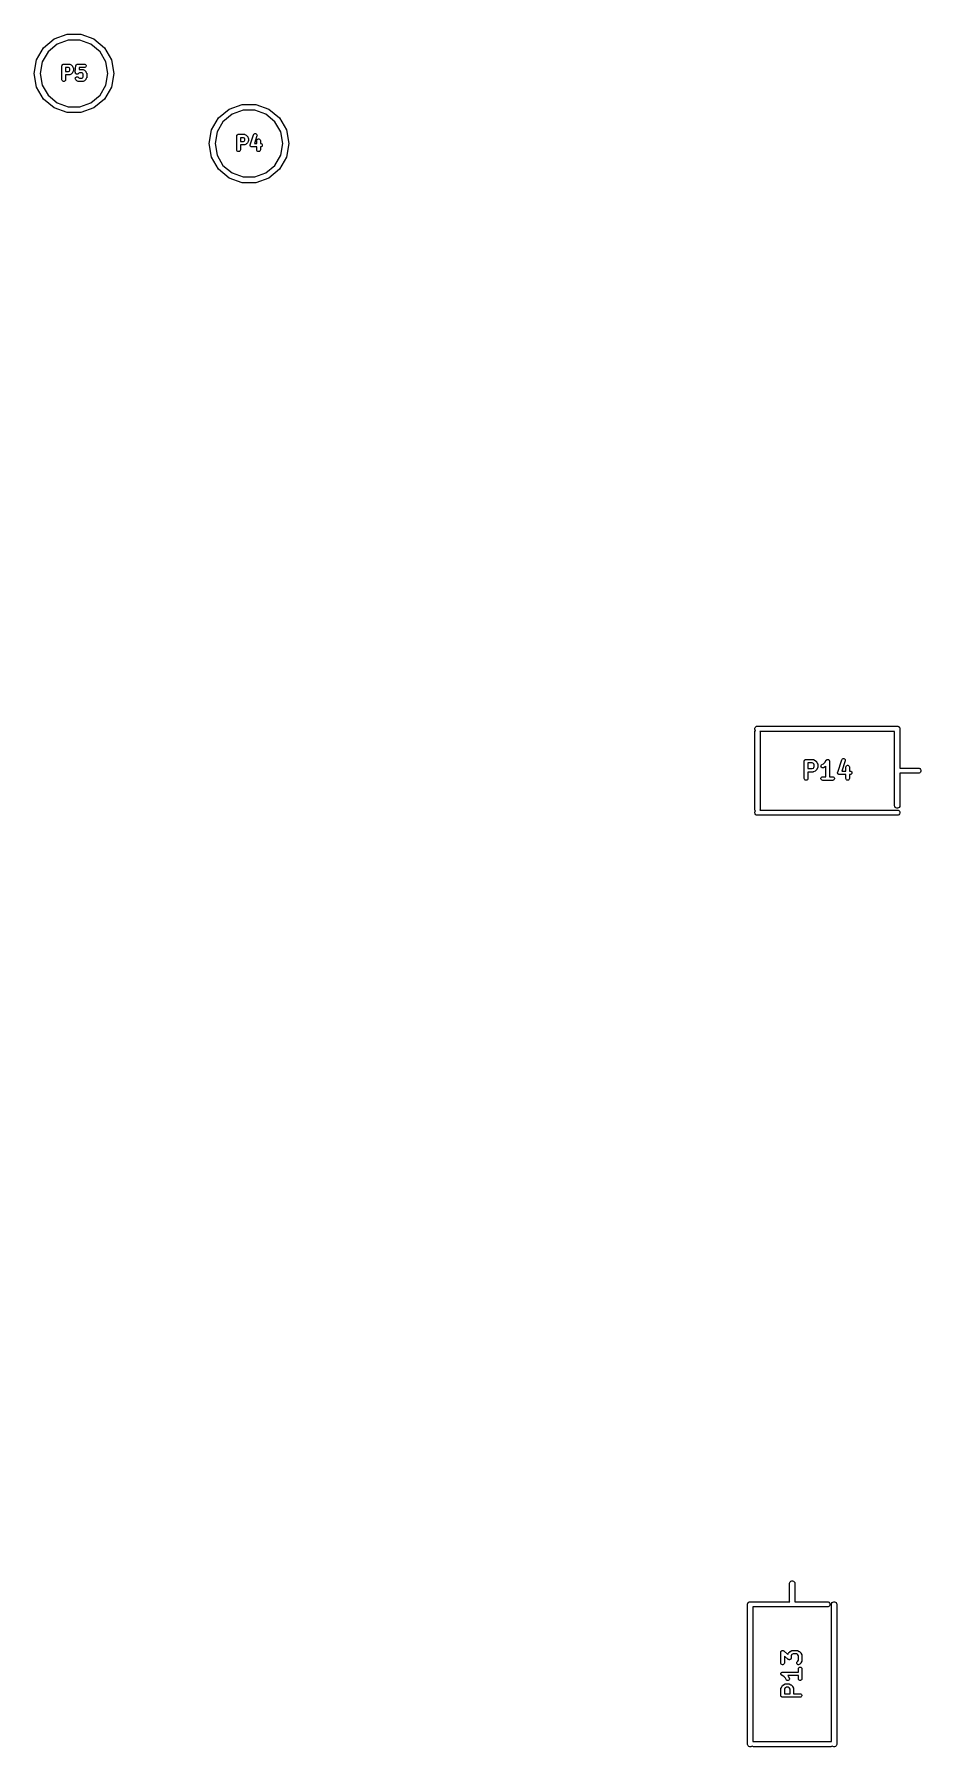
# Model space of a CAD drawing. Extents: x 86.7 to 112.1, y -104.1 to -55.1.
import ezdxf

# ---------------------------------------------------------------- set-up
doc = ezdxf.new("R2010")
doc.units = 0
doc.header["$MEASUREMENT"] = 0
doc.layers.add('BLACK', color=7, linetype='CONTINUOUS')

msp = doc.modelspace()

# ---------------------------------------------------------------- linework, layer by layer
at = {"layer": 'BLACK', "linetype": 'CONTINUOUS'}
for p, q in [((86.9861, -55.4526), (87.2891, -55.1984)), ((87.3741, -55.3456), (87.1163, -55.5619)), ((87.2891, -55.1984), (87.6608, -55.0631)), ((87.6903, -55.2305), (87.3741, -55.3456)), ((87.6608, -55.0631), (88.0564, -55.0631)), ((88.0269, -55.2305), (87.6903, -55.2305)), ((88.3431, -55.3456), (88.0269, -55.2305)), ((88.0564, -55.0631), (88.4281, -55.1984)), ((88.6009, -55.5619), (88.3431, -55.3456)), ((88.4281, -55.1984), (88.7311, -55.4526)), ((86.7196, -56.1848), (86.7883, -55.7952)), ((86.7883, -55.7952), (86.9861, -55.4526)), ((86.948, -55.8534), (86.8896, -56.1848)), ((87.1163, -55.5619), (86.948, -55.8534)), ((88.7692, -55.8534), (88.6009, -55.5619)), ((88.7311, -55.4526), (88.9289, -55.7952)), ((88.8276, -56.1848), (88.7692, -55.8534)), ((88.9289, -55.7952), (88.9976, -56.1848)), ((86.7883, -56.5744), (86.7196, -56.1848)), ((86.8896, -56.1848), (86.948, -56.5162)), ((87.5134, -55.9658), (87.5141, -55.9614)), ((87.5134, -56.3658), (87.5134, -55.9658)), ((87.5141, -55.9571), (87.5156, -55.953)), ((87.5141, -55.9614), (87.5141, -55.9571)), ((87.5156, -55.953), (87.5164, -55.9487)), ((87.5164, -55.9487), (87.5186, -55.9449)), ((87.5186, -55.9449), (87.5201, -55.9408)), ((87.5201, -55.9408), (87.5229, -55.9374)), ((87.5229, -55.9374), (87.5251, -55.9336)), ((87.5251, -55.9336), (87.5284, -55.9308)), ((87.5284, -55.9308), (87.5312, -55.9275)), ((87.5312, -55.9275), (87.535, -55.9253)), ((87.535, -55.9253), (87.5384, -55.9225)), ((87.5384, -55.9225), (87.5425, -55.921)), ((87.5425, -55.921), (87.5463, -55.9188)), ((87.5463, -55.9188), (87.5506, -55.918)), ((87.5506, -55.918), (87.5547, -55.9165)), ((87.5547, -55.9165), (87.559, -55.9165)), ((87.559, -55.9165), (87.5634, -55.9158)), ((87.5634, -55.9158), (87.7157, -55.9158)), ((87.6134, -56.0158), (87.6134, -56.1253)), ((87.7039, -56.0158), (87.6134, -56.0158)), ((87.6134, -56.1253), (87.7039, -56.1253)), ((87.7157, -56.2253), (87.6134, -56.2253)), ((87.6134, -56.2253), (87.6134, -56.3658)), ((87.7242, -56.0259), (87.7039, -56.0158)), ((87.7039, -56.1253), (87.7242, -56.1151)), ((87.7157, -55.9158), (87.7186, -55.9163)), ((87.7186, -56.2248), (87.7157, -56.2253)), ((87.7186, -55.9163), (87.7215, -55.9161)), ((87.7215, -56.2249), (87.7186, -56.2248)), ((87.7215, -55.9161), (87.7271, -55.9177)), ((87.7271, -56.2233), (87.7215, -56.2249)), ((87.7318, -56.0335), (87.7242, -56.0259)), ((87.7242, -56.1151), (87.7318, -56.1076)), ((87.7271, -55.9177), (87.7328, -55.9188)), ((87.7328, -56.2223), (87.7271, -56.2233)), ((87.7419, -56.0537), (87.7318, -56.0335)), ((87.7318, -56.1076), (87.7419, -56.0873)), ((87.7328, -55.9188), (87.7353, -55.9202)), ((87.7353, -56.2208), (87.7328, -56.2223)), ((87.7353, -55.9202), (87.7381, -55.921)), ((87.7381, -56.22), (87.7353, -56.2208)), ((87.7381, -55.921), (87.7762, -55.9401)), ((87.7762, -56.2009), (87.7381, -56.22)), ((87.7419, -56.0873), (87.7419, -56.0537)), ((87.7762, -55.9401), (87.7826, -55.9449)), ((87.7826, -56.1962), (87.7762, -56.2009)), ((87.7826, -55.9449), (87.7892, -55.9494)), ((87.7892, -56.1916), (87.7826, -56.1962)), ((87.7892, -55.9494), (87.8082, -55.9685)), ((87.8082, -56.1725), (87.7892, -56.1916)), ((87.8082, -55.9685), (87.8128, -55.9751)), ((87.8128, -56.166), (87.8082, -56.1725)), ((87.8128, -55.9751), (87.8176, -55.9815)), ((87.8176, -56.1595), (87.8128, -56.166)), ((87.8176, -55.9815), (87.8367, -56.0196)), ((87.8367, -56.1214), (87.8176, -56.1595)), ((87.8367, -56.0196), (87.8375, -56.0223)), ((87.8375, -56.1187), (87.8367, -56.1214)), ((87.8375, -56.0223), (87.8389, -56.0248)), ((87.8389, -56.1162), (87.8375, -56.1187)), ((87.8389, -56.0248), (87.8399, -56.0306)), ((87.8399, -56.1104), (87.8389, -56.1162)), ((87.8399, -56.0306), (87.8416, -56.0362)), ((87.8416, -56.1048), (87.8399, -56.1104)), ((87.8416, -56.0362), (87.8414, -56.0391)), ((87.8414, -56.0391), (87.8419, -56.0419)), ((87.8419, -56.0991), (87.8414, -56.1019)), ((87.8414, -56.1019), (87.8416, -56.1048)), ((87.8419, -56.0419), (87.8419, -56.0991)), ((87.8945, -56.1519), (87.8946, -56.1516)), ((87.8952, -56.1602), (87.8945, -56.1519)), ((87.8945, -56.332), (87.896, -56.3147)), ((87.899, -56.3488), (87.8945, -56.332)), ((87.8946, -56.1513), (87.9136, -55.9608)), ((87.8946, -56.1516), (87.8946, -56.1513)), ((87.8959, -56.1686), (87.8952, -56.1602)), ((87.896, -56.1689), (87.8959, -56.1686)), ((87.896, -56.1692), (87.896, -56.1689)), ((87.8996, -56.1768), (87.896, -56.1692)), ((87.896, -56.3147), (87.9034, -56.299)), ((87.909, -56.363), (87.899, -56.3488)), ((87.903, -56.1844), (87.8996, -56.1768)), ((87.9032, -56.1846), (87.903, -56.1844)), ((87.9034, -56.1849), (87.9032, -56.1846)), ((87.9093, -56.1908), (87.9034, -56.1849)), ((87.9034, -56.299), (87.9156, -56.2867)), ((87.9151, -56.1968), (87.9093, -56.1908)), ((87.9136, -55.9608), (87.9141, -55.959)), ((87.9141, -55.9571), (87.9165, -55.9506)), ((87.9141, -55.959), (87.9141, -55.9571)), ((87.9154, -56.197), (87.9151, -56.1968)), ((87.9156, -56.1972), (87.9154, -56.197)), ((87.9232, -56.2007), (87.9156, -56.1972)), ((87.9156, -56.2867), (87.9314, -56.2794)), ((87.9165, -55.9506), (87.9183, -55.9441)), ((87.9183, -55.9441), (87.9194, -55.9425)), ((87.9194, -55.9425), (87.9201, -55.9408)), ((87.9201, -55.9408), (87.9245, -55.9355)), ((87.9308, -56.2044), (87.9232, -56.2007)), ((87.9245, -55.9355), (87.9284, -55.93)), ((87.9284, -55.93), (87.93, -55.9289)), ((87.93, -55.9289), (87.9312, -55.9275)), ((87.9311, -56.2044), (87.9308, -56.2044)), ((87.9314, -56.2045), (87.9311, -56.2044)), ((87.9312, -55.9275), (87.9371, -55.924)), ((87.9397, -56.2052), (87.9314, -56.2045)), ((87.9314, -56.2794), (87.9487, -56.2778)), ((87.9371, -55.924), (87.9428, -55.9202)), ((87.9481, -56.2061), (87.9397, -56.2052)), ((87.9428, -55.9202), (87.9446, -55.9197)), ((87.9446, -55.9197), (87.9463, -55.9188)), ((87.9463, -55.9188), (87.953, -55.9176)), ((87.9484, -56.206), (87.9481, -56.2061)), ((87.9487, -56.206), (87.9484, -56.206)), ((87.9567, -56.2039), (87.9487, -56.206)), ((87.9487, -56.2778), (87.9654, -56.2823)), ((87.953, -55.9176), (87.9596, -55.9159)), ((87.9649, -56.2018), (87.9567, -56.2039)), ((87.9596, -55.9159), (87.9615, -55.9161)), ((87.9615, -55.9161), (87.9634, -55.9158)), ((87.9634, -55.9158), (88.1538, -55.9158)), ((87.9651, -56.2016), (87.9649, -56.2018)), ((87.9654, -56.2015), (87.9651, -56.2016)), ((87.9723, -56.1967), (87.9654, -56.2015)), ((87.9654, -56.2823), (87.9797, -56.2923)), ((87.9792, -56.192), (87.9723, -56.1967)), ((87.9794, -56.1918), (87.9792, -56.192)), ((87.9797, -56.1916), (87.9794, -56.1918)), ((87.993, -56.1783), (87.9797, -56.1916)), ((87.9797, -56.2923), (87.993, -56.3056)), ((88.0133, -56.1681), (87.993, -56.1783)), ((87.993, -56.3056), (88.0133, -56.3158)), ((88.0086, -56.0158), (88.0034, -56.0681)), ((88.0034, -56.0681), (88.0967, -56.0681)), ((88.1538, -56.0158), (88.0086, -56.0158)), ((88.0849, -56.1681), (88.0133, -56.1681)), ((88.0133, -56.3158), (88.0849, -56.3158)), ((88.1052, -56.1783), (88.0849, -56.1681)), ((88.0849, -56.3158), (88.1052, -56.3056)), ((88.0967, -56.0681), (88.0995, -56.0686)), ((88.0995, -56.0686), (88.1024, -56.0685)), ((88.1024, -56.0685), (88.108, -56.0701)), ((88.1127, -56.1858), (88.1052, -56.1783)), ((88.1052, -56.3056), (88.1127, -56.298)), ((88.108, -56.0701), (88.1138, -56.0711)), ((88.1229, -56.2061), (88.1127, -56.1858)), ((88.1127, -56.298), (88.1229, -56.2778)), ((88.1138, -56.0711), (88.1163, -56.0726)), ((88.1163, -56.0726), (88.1191, -56.0734)), ((88.1191, -56.0734), (88.1572, -56.0925)), ((88.1229, -56.2778), (88.1229, -56.2061)), ((88.1538, -55.9158), (88.1709, -55.9188)), ((88.1709, -56.0127), (88.1538, -56.0158)), ((88.1572, -56.0925), (88.1636, -56.0972)), ((88.1636, -56.0972), (88.1701, -56.1018)), ((88.1701, -56.1018), (88.1892, -56.1209)), ((88.1709, -55.9188), (88.186, -55.9275)), ((88.186, -56.0041), (88.1709, -56.0127)), ((88.186, -55.9275), (88.1971, -55.9408)), ((88.1971, -55.9908), (88.186, -56.0041)), ((88.1892, -56.1209), (88.1938, -56.1274)), ((88.1938, -56.1274), (88.1986, -56.1339)), ((88.1986, -56.35), (88.1938, -56.3565)), ((88.1971, -55.9408), (88.2031, -55.9571)), ((88.2031, -55.9744), (88.1971, -55.9908)), ((88.1986, -56.1339), (88.2176, -56.172)), ((88.2176, -56.3119), (88.1986, -56.35)), ((88.2031, -55.9571), (88.2031, -55.9744)), ((88.2176, -56.172), (88.2184, -56.1747)), ((88.2184, -56.3092), (88.2176, -56.3119)), ((88.2184, -56.1747), (88.2199, -56.1772)), ((88.2199, -56.3067), (88.2184, -56.3092)), ((88.2199, -56.1772), (88.2209, -56.183)), ((88.2209, -56.3009), (88.2199, -56.3067)), ((88.2209, -56.183), (88.2226, -56.1886)), ((88.2226, -56.2953), (88.2209, -56.3009)), ((88.2226, -56.1886), (88.2224, -56.1915)), ((88.2224, -56.1915), (88.2229, -56.1943)), ((88.2229, -56.2896), (88.2224, -56.2924)), ((88.2224, -56.2924), (88.2226, -56.2953)), ((88.2229, -56.1943), (88.2229, -56.2896)), ((88.7692, -56.5162), (88.8276, -56.1848)), ((88.9976, -56.1848), (88.9289, -56.5744)), ((86.9861, -56.917), (86.7883, -56.5744)), ((86.948, -56.5162), (87.1163, -56.8077)), ((87.1163, -56.8077), (87.3741, -57.024)), ((87.5164, -56.3829), (87.5134, -56.3658)), ((87.5251, -56.3979), (87.5164, -56.3829)), ((87.5384, -56.4091), (87.5251, -56.3979)), ((87.5547, -56.415), (87.5384, -56.4091)), ((87.572, -56.415), (87.5547, -56.415)), ((87.5884, -56.4091), (87.572, -56.415)), ((87.6017, -56.3979), (87.5884, -56.4091)), ((87.6103, -56.3829), (87.6017, -56.3979)), ((87.6134, -56.3658), (87.6103, -56.3829)), ((87.928, -56.3821), (87.909, -56.363)), ((87.9346, -56.3867), (87.928, -56.3821)), ((87.941, -56.3914), (87.9346, -56.3867)), ((87.9791, -56.4105), (87.941, -56.3914)), ((87.9819, -56.4113), (87.9791, -56.4105)), ((87.9844, -56.4127), (87.9819, -56.4113)), ((87.9901, -56.4138), (87.9844, -56.4127)), ((87.9957, -56.4154), (87.9901, -56.4138)), ((87.9986, -56.4153), (87.9957, -56.4154)), ((88.0015, -56.4158), (87.9986, -56.4153)), ((88.0967, -56.4158), (88.0015, -56.4158)), ((88.0995, -56.4153), (88.0967, -56.4158)), ((88.1024, -56.4154), (88.0995, -56.4153)), ((88.108, -56.4138), (88.1024, -56.4154)), ((88.1138, -56.4127), (88.108, -56.4138)), ((88.1163, -56.4113), (88.1138, -56.4127)), ((88.1191, -56.4105), (88.1163, -56.4113)), ((88.1572, -56.3914), (88.1191, -56.4105)), ((88.1636, -56.3866), (88.1572, -56.3914)), ((88.1701, -56.3821), (88.1636, -56.3866)), ((88.1892, -56.363), (88.1701, -56.3821)), ((88.1938, -56.3565), (88.1892, -56.363)), ((88.3431, -57.024), (88.6009, -56.8077)), ((88.6009, -56.8077), (88.7692, -56.5162)), ((88.9289, -56.5744), (88.7311, -56.917)), ((87.2891, -57.1712), (86.9861, -56.917)), ((87.6608, -57.3065), (87.2891, -57.1712)), ((87.3741, -57.024), (87.6903, -57.1391)), ((88.0564, -57.3065), (87.6608, -57.3065)), ((87.6903, -57.1391), (88.0269, -57.1391)), ((88.0269, -57.1391), (88.3431, -57.024)), ((88.4281, -57.1712), (88.0564, -57.3065)), ((88.7311, -56.917), (88.4281, -57.1712)), ((91.9899, -57.4592), (92.2929, -57.205)), ((92.2929, -57.205), (92.6646, -57.0697)), ((92.6941, -57.2371), (92.3779, -57.3522)), ((92.6646, -57.0697), (93.0602, -57.0697)), ((93.0307, -57.2371), (92.6941, -57.2371)), ((93.3469, -57.3522), (93.0307, -57.2371)), ((93.0602, -57.0697), (93.4319, -57.205)), ((93.4319, -57.205), (93.7349, -57.4592)), ((91.7234, -58.1914), (91.7921, -57.8018)), ((91.7921, -57.8018), (91.9899, -57.4592)), ((92.1201, -57.5685), (91.9518, -57.86)), ((92.3779, -57.3522), (92.1201, -57.5685)), ((93.6047, -57.5685), (93.3469, -57.3522)), ((93.773, -57.86), (93.6047, -57.5685)), ((93.7349, -57.4592), (93.9327, -57.8018)), ((93.9327, -57.8018), (94.0014, -58.1914)), ((91.7921, -58.581), (91.7234, -58.1914)), ((91.9518, -57.86), (91.8934, -58.1914)), ((91.8934, -58.1914), (91.9518, -58.5228)), ((92.5172, -57.9724), (92.5179, -57.968)), ((92.5172, -58.3724), (92.5172, -57.9724)), ((92.5179, -57.9637), (92.5194, -57.9596)), ((92.5179, -57.968), (92.5179, -57.9637)), ((92.5194, -57.9596), (92.5202, -57.9553)), ((92.5202, -57.9553), (92.5224, -57.9515)), ((92.5224, -57.9515), (92.5239, -57.9474)), ((92.5239, -57.9474), (92.5267, -57.944)), ((92.5267, -57.944), (92.5289, -57.9402)), ((92.5289, -57.9402), (92.5322, -57.9374)), ((92.5322, -57.9374), (92.535, -57.934)), ((92.535, -57.934), (92.5388, -57.9319)), ((92.5388, -57.9319), (92.5422, -57.9291)), ((92.5422, -57.9291), (92.5463, -57.9276)), ((92.5463, -57.9276), (92.5501, -57.9254)), ((92.5501, -57.9254), (92.5544, -57.9246)), ((92.5544, -57.9246), (92.5585, -57.9231)), ((92.5585, -57.9231), (92.5628, -57.9231)), ((92.5628, -57.9231), (92.5672, -57.9224)), ((92.5672, -57.9224), (92.7195, -57.9224)), ((92.6172, -58.0224), (92.6172, -58.1319)), ((92.7077, -58.0224), (92.6172, -58.0224)), ((92.6172, -58.1319), (92.7077, -58.1319)), ((92.7195, -58.2319), (92.6172, -58.2319)), ((92.6172, -58.2319), (92.6172, -58.3724)), ((92.728, -58.0325), (92.7077, -58.0224)), ((92.7077, -58.1319), (92.728, -58.1217)), ((92.7195, -57.9224), (92.7224, -57.9229)), ((92.7224, -58.2314), (92.7195, -58.2319)), ((92.7224, -57.9229), (92.7253, -57.9227)), ((92.7253, -58.2315), (92.7224, -58.2314)), ((92.7253, -57.9227), (92.7309, -57.9243)), ((92.7309, -58.2299), (92.7253, -58.2315)), ((92.7356, -58.0401), (92.728, -58.0325)), ((92.728, -58.1217), (92.7356, -58.1142)), ((92.7309, -57.9243), (92.7366, -57.9254)), ((92.7366, -58.2289), (92.7309, -58.2299)), ((92.7457, -58.0603), (92.7356, -58.0401)), ((92.7356, -58.1142), (92.7457, -58.0939)), ((92.7366, -57.9254), (92.7391, -57.9268)), ((92.7391, -58.2274), (92.7366, -58.2289)), ((92.7391, -57.9268), (92.7419, -57.9276)), ((92.7419, -58.2266), (92.7391, -58.2274)), ((92.7419, -57.9276), (92.78, -57.9467)), ((92.78, -58.2075), (92.7419, -58.2266)), ((92.7457, -58.0939), (92.7457, -58.0603)), ((92.78, -57.9467), (92.7864, -57.9515)), ((92.7864, -58.2028), (92.78, -58.2075)), ((92.7864, -57.9515), (92.793, -57.956)), ((92.793, -58.1982), (92.7864, -58.2028)), ((92.793, -57.956), (92.812, -57.9751)), ((92.812, -58.1791), (92.793, -58.1982)), ((92.812, -57.9751), (92.8166, -57.9817)), ((92.8166, -58.1726), (92.812, -58.1791)), ((92.8166, -57.9817), (92.8214, -57.9881)), ((92.8214, -58.1661), (92.8166, -58.1726)), ((92.8214, -57.9881), (92.8405, -58.0262)), ((92.8405, -58.128), (92.8214, -58.1661)), ((92.8405, -58.0262), (92.8413, -58.0289)), ((92.8413, -58.1253), (92.8405, -58.128)), ((92.8413, -58.0289), (92.8427, -58.0314)), ((92.8427, -58.1228), (92.8413, -58.1253)), ((92.8427, -58.0314), (92.8437, -58.0372)), ((92.8437, -58.117), (92.8427, -58.1228)), ((92.8437, -58.0372), (92.8454, -58.0428)), ((92.8454, -58.1114), (92.8437, -58.117)), ((92.8454, -58.0428), (92.8452, -58.0457)), ((92.8452, -58.0457), (92.8457, -58.0485)), ((92.8457, -58.1057), (92.8452, -58.1085)), ((92.8452, -58.1085), (92.8454, -58.1114)), ((92.8457, -58.0485), (92.8457, -58.1057)), ((92.8981, -58.2404), (92.8989, -58.2354)), ((92.8989, -58.244), (92.8981, -58.2404)), ((92.8989, -58.2303), (92.9001, -58.2269)), ((92.8989, -58.2354), (92.8989, -58.2303)), ((92.8989, -58.2477), (92.8989, -58.244)), ((92.9006, -58.2524), (92.8989, -58.2477)), ((92.9001, -58.2269), (92.9007, -58.2232)), ((92.9016, -58.2574), (92.9006, -58.2524)), ((92.9007, -58.2232), (92.9959, -57.9375)), ((92.9035, -58.2605), (92.9016, -58.2574)), ((92.9048, -58.264), (92.9035, -58.2605)), ((92.9081, -58.2679), (92.9048, -58.264)), ((92.9107, -58.2722), (92.9081, -58.2679)), ((92.9136, -58.2745), (92.9107, -58.2722)), ((92.916, -58.2773), (92.9136, -58.2745)), ((92.9204, -58.2798), (92.916, -58.2773)), ((92.9243, -58.283), (92.9204, -58.2798)), ((92.9278, -58.2842), (92.9243, -58.283)), ((92.931, -58.286), (92.9278, -58.2842)), ((92.936, -58.2869), (92.931, -58.286)), ((92.9408, -58.2885), (92.936, -58.2869)), ((92.9445, -58.2884), (92.9408, -58.2885)), ((92.9481, -58.289), (92.9445, -58.2884)), ((93.0886, -58.289), (92.9481, -58.289)), ((92.9959, -57.9375), (93.0042, -57.9222)), ((93.0042, -57.9222), (93.0172, -57.9107)), ((93.0172, -57.9107), (93.0333, -57.9043)), ((93.0908, -57.9691), (93.0175, -58.189)), ((93.0175, -58.189), (93.0886, -58.189)), ((93.0333, -57.9043), (93.0507, -57.9038)), ((93.0507, -57.9038), (93.0672, -57.9093)), ((93.0672, -57.9093), (93.0808, -57.9201)), ((93.0808, -57.9201), (93.0899, -57.9349)), ((93.0886, -58.1057), (93.0916, -58.0886)), ((93.0886, -58.189), (93.0886, -58.1057)), ((93.0886, -58.3724), (93.0886, -58.289)), ((93.0899, -57.9349), (93.0933, -57.9519)), ((93.0933, -57.9519), (93.0908, -57.9691)), ((93.0916, -58.0886), (93.1003, -58.0735)), ((93.1003, -58.0735), (93.1136, -58.0624)), ((93.1136, -58.0624), (93.1299, -58.0564)), ((93.1299, -58.0564), (93.1473, -58.0564)), ((93.1473, -58.0564), (93.1636, -58.0624)), ((93.1636, -58.0624), (93.1769, -58.0735)), ((93.1769, -58.0735), (93.1856, -58.0886)), ((93.1856, -58.0886), (93.1886, -58.1057)), ((93.1886, -58.1057), (93.1886, -58.189)), ((93.1886, -58.189), (93.1957, -58.189)), ((93.1957, -58.289), (93.1886, -58.289)), ((93.1886, -58.289), (93.1886, -58.3724)), ((93.1957, -58.189), (93.2128, -58.192)), ((93.2128, -58.286), (93.1957, -58.289)), ((93.2128, -58.192), (93.2279, -58.2007)), ((93.2279, -58.2773), (93.2128, -58.286)), ((93.2279, -58.2007), (93.239, -58.214)), ((93.239, -58.264), (93.2279, -58.2773)), ((93.239, -58.214), (93.245, -58.2303)), ((93.245, -58.2477), (93.239, -58.264)), ((93.245, -58.2303), (93.245, -58.2477)), ((93.8314, -58.1914), (93.773, -57.86)), ((93.773, -58.5228), (93.8314, -58.1914)), ((94.0014, -58.1914), (93.9327, -58.581)), ((91.9899, -58.9236), (91.7921, -58.581)), ((91.9518, -58.5228), (92.1201, -58.8143)), ((92.5202, -58.3895), (92.5172, -58.3724)), ((92.5289, -58.4045), (92.5202, -58.3895)), ((92.5422, -58.4157), (92.5289, -58.4045)), ((92.5585, -58.4216), (92.5422, -58.4157)), ((92.5758, -58.4216), (92.5585, -58.4216)), ((92.5922, -58.4157), (92.5758, -58.4216)), ((92.6055, -58.4045), (92.5922, -58.4157)), ((92.6141, -58.3895), (92.6055, -58.4045)), ((92.6172, -58.3724), (92.6141, -58.3895)), ((93.0916, -58.3895), (93.0886, -58.3724)), ((93.1003, -58.4045), (93.0916, -58.3895)), ((93.1136, -58.4157), (93.1003, -58.4045)), ((93.1299, -58.4216), (93.1136, -58.4157)), ((93.1473, -58.4216), (93.1299, -58.4216)), ((93.1636, -58.4157), (93.1473, -58.4216)), ((93.1769, -58.4045), (93.1636, -58.4157)), ((93.1856, -58.3895), (93.1769, -58.4045)), ((93.1886, -58.3724), (93.1856, -58.3895)), ((93.6047, -58.8143), (93.773, -58.5228)), ((93.9327, -58.581), (93.7349, -58.9236)), ((92.2929, -59.1778), (91.9899, -58.9236)), ((92.1201, -58.8143), (92.3779, -59.0306)), ((92.6646, -59.3131), (92.2929, -59.1778)), ((92.3779, -59.0306), (92.6941, -59.1457)), ((92.6941, -59.1457), (93.0307, -59.1457)), ((93.0307, -59.1457), (93.3469, -59.0306)), ((93.4319, -59.1778), (93.0602, -59.3131)), ((93.3469, -59.0306), (93.6047, -58.8143)), ((93.7349, -58.9236), (93.4319, -59.1778)), ((93.0602, -59.3131), (92.6646, -59.3131)), ((107.336, -74.9233), (107.345, -74.8984)), ((107.336, -74.9497), (107.336, -74.9233)), ((107.345, -74.9746), (107.336, -74.9497)), ((107.345, -74.8984), (107.362, -74.8782)), ((107.362, -74.8782), (107.384, -74.8649)), ((107.384, -74.8649), (107.404, -74.8615)), ((107.404, -74.8615), (111.417, -74.8615)), ((111.417, -74.8615), (111.424, -74.8615)), ((111.417, -74.8615), (111.417, -74.8615)), ((111.424, -74.8615), (111.43, -74.8638)), ((111.43, -74.8638), (111.437, -74.8649)), ((111.437, -74.8649), (111.442, -74.8683)), ((111.442, -74.8683), (111.449, -74.8705)), ((111.449, -74.8705), (111.454, -74.8748)), ((111.454, -74.8748), (111.459, -74.8782)), ((111.459, -74.8782), (111.464, -74.8833)), ((111.464, -74.8833), (111.469, -74.8875)), ((111.469, -74.8875), (111.472, -74.8933)), ((111.472, -74.8933), (111.476, -74.8984)), ((111.476, -74.8984), (111.479, -74.9047)), ((111.479, -74.9047), (111.482, -74.9105)), ((111.482, -74.9105), (111.483, -74.917)), ((111.483, -74.917), (111.485, -74.9233)), ((111.485, -74.9233), (111.485, -74.9299)), ((111.485, -74.9299), (111.486, -74.9299)), ((111.486, -74.9299), (111.486, -76.0648)), ((107.335, -75.0299), (107.339, -75.0105)), ((107.336, -77.2431), (107.335, -75.0299)), ((107.339, -75.0105), (107.352, -74.9875)), ((107.354, -74.9859), (107.345, -74.9746)), ((107.352, -74.9875), (107.354, -74.9859)), ((111.336, -75.0115), (107.482, -75.0115)), ((107.482, -75.0115), (107.486, -75.0299)), ((107.486, -75.0299), (107.486, -77.2431)), ((111.335, -77.1431), (111.336, -75.0115)), ((108.753, -75.8627), (108.754, -75.8584)), ((108.753, -76.3627), (108.753, -75.8627)), ((108.754, -75.854), (108.756, -75.8499)), ((108.754, -75.8584), (108.754, -75.854)), ((108.756, -75.8456), (108.759, -75.8418)), ((108.756, -75.8499), (108.756, -75.8456)), ((108.759, -75.8418), (108.76, -75.8377)), ((108.76, -75.8377), (108.763, -75.8343)), ((108.763, -75.8343), (108.765, -75.8306)), ((108.765, -75.8306), (108.768, -75.8277)), ((108.768, -75.8277), (108.771, -75.8244)), ((108.771, -75.8244), (108.775, -75.8222)), ((108.775, -75.8222), (108.778, -75.8194)), ((108.778, -75.8194), (108.782, -75.8179)), ((108.782, -75.8179), (108.786, -75.8157)), ((108.786, -75.8157), (108.791, -75.8149)), ((108.791, -75.8149), (108.795, -75.8135)), ((108.795, -75.8135), (108.799, -75.8135)), ((108.799, -75.8135), (108.803, -75.8127)), ((108.803, -75.8127), (108.994, -75.8127)), ((108.853, -75.9127), (108.853, -76.0746)), ((108.982, -75.9127), (108.853, -75.9127)), ((109.012, -75.9276), (108.982, -75.9127)), ((108.994, -75.8127), (108.997, -75.8132)), ((108.997, -75.8132), (109, -75.813)), ((109, -75.813), (109.005, -75.8147)), ((109.005, -75.8147), (109.011, -75.8157)), ((109.011, -75.8157), (109.013, -75.8171)), ((109.024, -75.9399), (109.012, -75.9276)), ((109.013, -75.8171), (109.016, -75.818)), ((109.016, -75.818), (109.064, -75.8418)), ((109.039, -75.9697), (109.024, -75.9399)), ((109.064, -75.8418), (109.07, -75.8466)), ((109.07, -75.8466), (109.077, -75.8511)), ((109.077, -75.8511), (109.101, -75.875)), ((109.101, -75.875), (109.105, -75.8815)), ((109.105, -75.8815), (109.11, -75.8879)), ((109.11, -75.8879), (109.134, -75.9356)), ((109.134, -75.9356), (109.135, -75.9383)), ((109.135, -75.9383), (109.136, -75.9408)), ((109.136, -75.9408), (109.137, -75.9466)), ((109.137, -75.9466), (109.139, -75.9522)), ((109.139, -75.9522), (109.139, -75.9551)), ((109.257, -75.9608), (109.298, -75.9406)), ((109.298, -75.9406), (109.336, -75.9023)), ((109.336, -75.9023), (109.381, -75.835)), ((109.381, -75.835), (109.383, -75.833)), ((109.383, -75.833), (109.384, -75.8306)), ((109.384, -75.8306), (109.389, -75.8267)), ((109.389, -75.8267), (109.393, -75.8224)), ((109.393, -75.8224), (109.395, -75.8212)), ((109.395, -75.8212), (109.397, -75.8194)), ((109.397, -75.8194), (109.403, -75.8173)), ((109.403, -75.8173), (109.408, -75.8147)), ((109.408, -75.8147), (109.411, -75.8144)), ((109.411, -75.8144), (109.414, -75.8135)), ((109.414, -75.8135), (109.42, -75.8135)), ((109.42, -75.8135), (109.426, -75.8128)), ((109.426, -75.8128), (109.428, -75.8135)), ((109.428, -75.8135), (109.431, -75.8135)), ((109.431, -75.8135), (109.437, -75.8155)), ((109.437, -75.8155), (109.442, -75.8169)), ((109.442, -75.8169), (109.445, -75.8184)), ((109.445, -75.8184), (109.447, -75.8194)), ((109.447, -75.8194), (109.452, -75.8232)), ((109.452, -75.8232), (109.457, -75.8265)), ((109.457, -75.8265), (109.459, -75.8288)), ((109.459, -75.8288), (109.461, -75.8306)), ((109.461, -75.8306), (109.464, -75.8357)), ((109.464, -75.8357), (109.467, -75.8405)), ((109.467, -75.8405), (109.468, -75.8432)), ((109.468, -75.8432), (109.469, -75.8456)), ((109.469, -75.8456), (109.47, -75.8515)), ((109.47, -75.8515), (109.472, -75.8572)), ((109.472, -75.8572), (109.472, -75.86)), ((109.472, -75.86), (109.472, -75.8627)), ((109.472, -75.8627), (109.472, -76.3127)), ((109.708, -76.1802), (109.827, -75.8231)), ((109.922, -75.8547), (109.825, -76.146)), ((109.827, -75.8231), (109.836, -75.8078)), ((109.836, -75.8078), (109.849, -75.7963)), ((109.849, -75.7963), (109.865, -75.7899)), ((109.865, -75.7899), (109.882, -75.7894)), ((109.882, -75.7894), (109.899, -75.7949)), ((109.899, -75.7949), (109.912, -75.8057)), ((109.912, -75.8057), (109.921, -75.8205)), ((109.921, -75.8205), (109.925, -75.8375)), ((109.925, -75.8375), (109.922, -75.8547)), ((108.756, -76.3798), (108.753, -76.3627)), ((108.765, -76.3948), (108.756, -76.3798)), ((108.778, -76.406), (108.765, -76.3948)), ((108.795, -76.4119), (108.778, -76.406)), ((108.812, -76.4119), (108.795, -76.4119)), ((108.828, -76.406), (108.812, -76.4119)), ((108.842, -76.3948), (108.828, -76.406)), ((108.85, -76.3798), (108.842, -76.3948)), ((108.853, -76.3627), (108.85, -76.3798)), ((108.853, -76.0746), (108.982, -76.0746)), ((108.994, -76.1746), (108.853, -76.1746)), ((108.853, -76.1746), (108.853, -76.3627)), ((108.982, -76.0746), (109.012, -76.0597)), ((108.997, -76.1741), (108.994, -76.1746)), ((109, -76.1743), (108.997, -76.1741)), ((109.005, -76.1726), (109, -76.1743)), ((109.011, -76.1716), (109.005, -76.1726)), ((109.013, -76.1701), (109.011, -76.1716)), ((109.012, -76.0597), (109.024, -76.0474)), ((109.016, -76.1693), (109.013, -76.1701)), ((109.064, -76.1455), (109.016, -76.1693)), ((109.024, -76.0474), (109.039, -76.0176)), ((109.039, -76.0176), (109.039, -75.9697)), ((109.07, -76.1407), (109.064, -76.1455)), ((109.077, -76.1361), (109.07, -76.1407)), ((109.101, -76.1123), (109.077, -76.1361)), ((109.105, -76.1058), (109.101, -76.1123)), ((109.11, -76.0993), (109.105, -76.1058)), ((109.134, -76.0517), (109.11, -76.0993)), ((109.135, -76.049), (109.134, -76.0517)), ((109.136, -76.0465), (109.135, -76.049)), ((109.137, -76.0407), (109.136, -76.0465)), ((109.139, -76.0351), (109.137, -76.0407)), ((109.139, -75.9551), (109.139, -75.9579)), ((109.139, -75.9579), (109.139, -76.0294)), ((109.139, -76.0294), (109.139, -76.0322)), ((109.139, -76.0322), (109.139, -76.0351)), ((109.23, -76.0026), (109.234, -75.9857)), ((109.232, -76.0198), (109.23, -76.0026)), ((109.23, -76.354), (109.236, -76.3377)), ((109.23, -76.3714), (109.23, -76.354)), ((109.236, -76.3877), (109.23, -76.3714)), ((109.239, -76.0353), (109.232, -76.0198)), ((109.234, -75.9857), (109.243, -75.9712)), ((109.236, -76.3377), (109.247, -76.3244)), ((109.247, -76.401), (109.236, -76.3877)), ((109.252, -76.0473), (109.239, -76.0353)), ((109.243, -75.9712), (109.257, -75.9608)), ((109.247, -76.3244), (109.262, -76.3157)), ((109.262, -76.4097), (109.247, -76.401)), ((109.268, -76.0542), (109.252, -76.0473)), ((109.262, -76.3157), (109.28, -76.3127)), ((109.28, -76.4127), (109.262, -76.4097)), ((109.285, -76.0552), (109.268, -76.0542)), ((109.28, -76.3127), (109.372, -76.3127)), ((109.565, -76.4127), (109.28, -76.4127)), ((109.302, -76.0503), (109.285, -76.0552)), ((109.35, -76.0265), (109.302, -76.0503)), ((109.356, -76.0217), (109.35, -76.0265)), ((109.363, -76.0171), (109.356, -76.0217)), ((109.372, -76.0072), (109.363, -76.0171)), ((109.372, -76.3127), (109.372, -76.0072)), ((109.472, -76.3127), (109.565, -76.3127)), ((109.565, -76.3127), (109.582, -76.3157)), ((109.582, -76.4097), (109.565, -76.4127)), ((109.582, -76.3157), (109.597, -76.3244)), ((109.597, -76.401), (109.582, -76.4097)), ((109.597, -76.3244), (109.609, -76.3377)), ((109.609, -76.3877), (109.597, -76.401)), ((109.609, -76.3377), (109.615, -76.354)), ((109.615, -76.3714), (109.609, -76.3877)), ((109.615, -76.354), (109.615, -76.3714)), ((109.706, -76.1873), (109.708, -76.1839)), ((109.706, -76.1924), (109.706, -76.1873)), ((109.706, -76.1974), (109.706, -76.1924)), ((109.706, -76.201), (109.706, -76.1974)), ((109.706, -76.2047), (109.706, -76.201)), ((109.708, -76.2094), (109.706, -76.2047)), ((109.708, -76.1839), (109.708, -76.1802)), ((109.709, -76.2144), (109.708, -76.2094)), ((109.711, -76.2176), (109.709, -76.2144)), ((109.712, -76.221), (109.711, -76.2176)), ((109.716, -76.2249), (109.712, -76.221)), ((109.718, -76.2292), (109.716, -76.2249)), ((109.721, -76.2315), (109.718, -76.2292)), ((109.724, -76.2343), (109.721, -76.2315)), ((109.728, -76.2369), (109.724, -76.2343)), ((109.732, -76.24), (109.728, -76.2369)), ((109.735, -76.2412), (109.732, -76.24)), ((109.739, -76.243), (109.735, -76.2412)), ((109.744, -76.2439), (109.739, -76.243)), ((109.748, -76.2455), (109.744, -76.2439)), ((109.752, -76.2454), (109.748, -76.2455)), ((109.756, -76.246), (109.752, -76.2454)), ((109.944, -76.246), (109.756, -76.246)), ((109.825, -76.146), (109.944, -76.146)), ((109.944, -76.0294), (109.947, -76.0123)), ((109.944, -76.146), (109.944, -76.0294)), ((109.944, -76.3627), (109.944, -76.246)), ((109.947, -76.3798), (109.944, -76.3627)), ((109.947, -76.0123), (109.956, -75.9972)), ((109.956, -76.3948), (109.947, -76.3798)), ((109.956, -75.9972), (109.969, -75.9861)), ((109.969, -76.406), (109.956, -76.3948)), ((109.969, -75.9861), (109.985, -75.9801)), ((109.985, -76.4119), (109.969, -76.406)), ((109.985, -75.9801), (110.003, -75.9801)), ((110.003, -76.4119), (109.985, -76.4119)), ((110.003, -75.9801), (110.019, -75.9861)), ((110.019, -76.406), (110.003, -76.4119)), ((110.019, -75.9861), (110.032, -75.9972)), ((110.032, -76.3948), (110.019, -76.406)), ((110.032, -75.9972), (110.041, -76.0123)), ((110.041, -76.3798), (110.032, -76.3948)), ((110.041, -76.0123), (110.044, -76.0294)), ((110.044, -76.3627), (110.041, -76.3798)), ((110.044, -76.0294), (110.044, -76.146)), ((110.044, -76.146), (110.065, -76.146)), ((110.065, -76.246), (110.044, -76.246)), ((110.044, -76.246), (110.044, -76.3627)), ((110.065, -76.146), (110.082, -76.149)), ((110.082, -76.243), (110.065, -76.246)), ((110.082, -76.149), (110.097, -76.1577)), ((110.097, -76.2343), (110.082, -76.243)), ((110.097, -76.1577), (110.109, -76.171)), ((110.109, -76.221), (110.097, -76.2343)), ((110.109, -76.171), (110.115, -76.1873)), ((110.115, -76.2047), (110.109, -76.221)), ((110.115, -76.1873), (110.115, -76.2047)), ((111.486, -76.0648), (111.504, -76.0615)), ((111.504, -76.2115), (111.486, -76.2082)), ((111.486, -76.2082), (111.486, -77.1431)), ((111.504, -76.0615), (112.017, -76.0615)), ((112.017, -76.2115), (111.504, -76.2115)), ((112.017, -76.0615), (112.037, -76.0649)), ((112.037, -76.2081), (112.017, -76.2115)), ((112.037, -76.0649), (112.059, -76.0782)), ((112.059, -76.1948), (112.037, -76.2081)), ((112.059, -76.0782), (112.076, -76.0984)), ((112.076, -76.1746), (112.059, -76.1948)), ((112.076, -76.0984), (112.085, -76.1233)), ((112.085, -76.1497), (112.076, -76.1746)), ((112.085, -76.1233), (112.085, -76.1497)), ((107.339, -77.2625), (107.336, -77.2431)), ((107.336, -77.3233), (107.345, -77.2984)), ((107.336, -77.3497), (107.336, -77.3233)), ((107.345, -77.3746), (107.336, -77.3497)), ((107.352, -77.2855), (107.339, -77.2625)), ((107.345, -77.2984), (107.354, -77.2871)), ((107.362, -77.3948), (107.345, -77.3746)), ((107.354, -77.2871), (107.352, -77.2855)), ((107.384, -77.4081), (107.362, -77.3948)), ((107.404, -77.4115), (107.384, -77.4081)), ((111.417, -77.4115), (107.404, -77.4115)), ((107.486, -77.2431), (107.482, -77.2615)), ((107.482, -77.2615), (111.417, -77.2615)), ((111.339, -77.1625), (111.335, -77.1431)), ((111.352, -77.1855), (111.339, -77.1625)), ((111.372, -77.2025), (111.352, -77.1855)), ((111.397, -77.2115), (111.372, -77.2025)), ((111.424, -77.2115), (111.397, -77.2115)), ((111.417, -77.2615), (111.437, -77.2649)), ((111.437, -77.4081), (111.417, -77.4115)), ((111.449, -77.2025), (111.424, -77.2115)), ((111.437, -77.2649), (111.459, -77.2782)), ((111.459, -77.3948), (111.437, -77.4081)), ((111.469, -77.1855), (111.449, -77.2025)), ((111.459, -77.2782), (111.476, -77.2984)), ((111.476, -77.3746), (111.459, -77.3948)), ((111.482, -77.1625), (111.469, -77.1855)), ((111.476, -77.2984), (111.485, -77.3233)), ((111.485, -77.3497), (111.476, -77.3746)), ((111.486, -77.1431), (111.482, -77.1625)), ((111.485, -77.3233), (111.485, -77.3497)), ((108.332, -99.3846), (108.336, -99.3651)), ((108.332, -99.8977), (108.332, -99.3846)), ((108.336, -99.3651), (108.349, -99.3422)), ((108.349, -99.3422), (108.369, -99.3252)), ((108.369, -99.3252), (108.394, -99.3162)), ((108.394, -99.3162), (108.42, -99.3162)), ((108.42, -99.3162), (108.445, -99.3252)), ((108.445, -99.3252), (108.466, -99.3422)), ((108.466, -99.3422), (108.479, -99.3651)), ((108.479, -99.3651), (108.482, -99.3846)), ((108.482, -99.3846), (108.482, -99.8977)), ((107.134, -99.9717), (107.136, -99.9651)), ((107.136, -99.9651), (107.139, -99.9593)), ((107.139, -99.9593), (107.141, -99.9531)), ((107.141, -99.9531), (107.146, -99.948)), ((107.146, -99.948), (107.149, -99.9422)), ((107.149, -99.9422), (107.154, -99.9379)), ((107.154, -99.9379), (107.158, -99.9328)), ((107.158, -99.9328), (107.164, -99.9295)), ((107.164, -99.9295), (107.169, -99.9252)), ((107.169, -99.9252), (107.175, -99.9229)), ((107.175, -99.9229), (107.181, -99.9196)), ((107.181, -99.9196), (107.188, -99.9184)), ((107.188, -99.9184), (107.194, -99.9162)), ((107.194, -99.9162), (107.201, -99.9162)), ((107.201, -99.9162), (107.201, -99.9162)), ((107.201, -99.9162), (108.335, -99.9162)), ((108.335, -99.9162), (108.332, -99.8977)), ((108.482, -99.8977), (108.479, -99.9162)), ((108.479, -99.9162), (109.414, -99.9162)), ((109.414, -99.9162), (109.433, -99.9196)), ((109.433, -99.9196), (109.456, -99.9328)), ((109.456, -99.9328), (109.473, -99.9531)), ((109.473, -99.9531), (109.482, -99.9779)), ((109.532, -99.9846), (109.536, -99.9651)), ((109.536, -99.9651), (109.549, -99.9422)), ((109.549, -99.9422), (109.569, -99.9252)), ((109.569, -99.9252), (109.594, -99.9162)), ((109.594, -99.9162), (109.62, -99.9162)), ((109.62, -99.9162), (109.645, -99.9252)), ((109.645, -99.9252), (109.666, -99.9422)), ((109.666, -99.9422), (109.679, -99.9651)), ((109.679, -99.9651), (109.682, -99.9846)), ((107.132, -99.9779), (107.134, -99.9717)), ((107.132, -99.9846), (107.132, -99.9779)), ((107.132, -103.998), (107.132, -99.9846)), ((107.132, -99.9846), (107.132, -99.9846)), ((109.414, -100.066), (107.282, -100.066)), ((107.282, -100.066), (107.282, -103.919)), ((109.433, -100.063), (109.414, -100.066)), ((109.456, -100.049), (109.433, -100.063)), ((109.473, -100.029), (109.456, -100.049)), ((109.482, -100.004), (109.473, -100.029)), ((109.482, -99.9779), (109.482, -100.004)), ((109.532, -103.919), (109.532, -99.9846)), ((109.682, -99.9846), (109.682, -103.998)), ((108.083, -101.36), (108.084, -101.355)), ((108.083, -101.67), (108.083, -101.36)), ((108.084, -101.351), (108.086, -101.347)), ((108.084, -101.355), (108.084, -101.351)), ((108.086, -101.343), (108.089, -101.339)), ((108.086, -101.347), (108.086, -101.343)), ((108.089, -101.339), (108.091, -101.334)), ((108.091, -101.334), (108.093, -101.331)), ((108.093, -101.331), (108.095, -101.328)), ((108.095, -101.328), (108.099, -101.325)), ((108.099, -101.325), (108.102, -101.321)), ((108.102, -101.321), (108.105, -101.319)), ((108.105, -101.319), (108.108, -101.317)), ((108.108, -101.317), (108.113, -101.315)), ((108.113, -101.315), (108.117, -101.313)), ((108.117, -101.313), (108.121, -101.312)), ((108.121, -101.312), (108.125, -101.311)), ((108.125, -101.311), (108.13, -101.311)), ((108.13, -101.311), (108.134, -101.31)), ((108.134, -101.31), (108.138, -101.311)), ((108.138, -101.311), (108.142, -101.311)), ((108.142, -101.311), (108.147, -101.313)), ((108.147, -101.313), (108.151, -101.314)), ((108.151, -101.314), (108.155, -101.316)), ((108.155, -101.316), (108.158, -101.317)), ((108.158, -101.317), (108.162, -101.32)), ((108.162, -101.32), (108.166, -101.323)), ((108.166, -101.323), (108.283, -101.425)), ((108.283, -101.425), (108.303, -101.385)), ((108.303, -101.385), (108.308, -101.379)), ((108.308, -101.379), (108.312, -101.372)), ((108.312, -101.372), (108.336, -101.349)), ((108.336, -101.349), (108.343, -101.344)), ((108.343, -101.344), (108.349, -101.339)), ((108.349, -101.339), (108.397, -101.315)), ((108.401, -101.425), (108.389, -101.437)), ((108.397, -101.315), (108.4, -101.315)), ((108.4, -101.315), (108.402, -101.313)), ((108.431, -101.41), (108.401, -101.425)), ((108.402, -101.313), (108.408, -101.312)), ((108.408, -101.312), (108.413, -101.311)), ((108.413, -101.311), (108.416, -101.311)), ((108.416, -101.311), (108.419, -101.31)), ((108.419, -101.31), (108.538, -101.31)), ((108.526, -101.41), (108.431, -101.41)), ((108.556, -101.425), (108.526, -101.41)), ((108.538, -101.31), (108.541, -101.311)), ((108.541, -101.311), (108.544, -101.311)), ((108.544, -101.311), (108.549, -101.312)), ((108.549, -101.312), (108.555, -101.313)), ((108.555, -101.313), (108.558, -101.315)), ((108.568, -101.437), (108.556, -101.425)), ((108.558, -101.315), (108.561, -101.315)), ((108.561, -101.315), (108.608, -101.339)), ((108.608, -101.339), (108.615, -101.344)), ((108.615, -101.344), (108.621, -101.349)), ((108.621, -101.349), (108.645, -101.372)), ((108.645, -101.372), (108.65, -101.379)), ((108.65, -101.379), (108.654, -101.385)), ((108.654, -101.385), (108.678, -101.433)), ((108.678, -101.433), (108.679, -101.436)), ((108.679, -101.436), (108.68, -101.438)), ((108.086, -101.687), (108.083, -101.67)), ((108.095, -101.702), (108.086, -101.687)), ((108.108, -101.713), (108.095, -101.702)), ((108.125, -101.719), (108.108, -101.713)), ((108.142, -101.719), (108.125, -101.719)), ((108.158, -101.713), (108.142, -101.719)), ((108.172, -101.702), (108.158, -101.713)), ((108.18, -101.687), (108.172, -101.702)), ((108.183, -101.67), (108.18, -101.687)), ((108.291, -101.565), (108.183, -101.47)), ((108.183, -101.47), (108.183, -101.67)), ((108.295, -101.567), (108.291, -101.565)), ((108.299, -101.57), (108.295, -101.567)), ((108.302, -101.571), (108.299, -101.57)), ((108.306, -101.573), (108.302, -101.571)), ((108.311, -101.574), (108.306, -101.573)), ((108.315, -101.576), (108.311, -101.574)), ((108.319, -101.576), (108.315, -101.576)), ((108.323, -101.577), (108.319, -101.576)), ((108.328, -101.576), (108.323, -101.577)), ((108.333, -101.576), (108.328, -101.576)), ((108.336, -101.575), (108.333, -101.576)), ((108.34, -101.574), (108.336, -101.575)), ((108.344, -101.572), (108.34, -101.574)), ((108.349, -101.57), (108.344, -101.572)), ((108.352, -101.568), (108.349, -101.57)), ((108.355, -101.566), (108.352, -101.568)), ((108.358, -101.562), (108.355, -101.566)), ((108.362, -101.559), (108.358, -101.562)), ((108.364, -101.556), (108.362, -101.559)), ((108.367, -101.553), (108.364, -101.556)), ((108.368, -101.548), (108.367, -101.553)), ((108.371, -101.544), (108.368, -101.548)), ((108.372, -101.54), (108.371, -101.544)), ((108.373, -101.537), (108.372, -101.54)), ((108.374, -101.527), (108.373, -101.532)), ((108.373, -101.532), (108.373, -101.537)), ((108.389, -101.437), (108.374, -101.467)), ((108.374, -101.467), (108.374, -101.527)), ((108.536, -101.665), (108.54, -101.649)), ((108.537, -101.683), (108.536, -101.665)), ((108.545, -101.698), (108.537, -101.683)), ((108.54, -101.649), (108.55, -101.634)), ((108.557, -101.711), (108.545, -101.698)), ((108.55, -101.634), (108.568, -101.616)), ((108.573, -101.718), (108.557, -101.711)), ((108.583, -101.467), (108.568, -101.437)), ((108.568, -101.616), (108.583, -101.586)), ((108.59, -101.72), (108.573, -101.718)), ((108.583, -101.586), (108.583, -101.467)), ((108.583, -101.836), (108.586, -101.819)), ((108.583, -101.929), (108.583, -101.836)), ((108.586, -101.819), (108.595, -101.804)), ((108.607, -101.715), (108.59, -101.72)), ((108.595, -101.804), (108.608, -101.793)), ((108.621, -101.705), (108.607, -101.715)), ((108.608, -101.793), (108.625, -101.787)), ((108.645, -101.681), (108.621, -101.705)), ((108.625, -101.787), (108.642, -101.787)), ((108.642, -101.787), (108.658, -101.793)), ((108.65, -101.675), (108.645, -101.681)), ((108.654, -101.668), (108.65, -101.675)), ((108.678, -101.621), (108.654, -101.668)), ((108.658, -101.793), (108.672, -101.804)), ((108.672, -101.804), (108.68, -101.819)), ((108.679, -101.618), (108.678, -101.621)), ((108.68, -101.615), (108.679, -101.618)), ((108.68, -101.438), (108.681, -101.444)), ((108.681, -101.61), (108.68, -101.615)), ((108.68, -101.819), (108.683, -101.836)), ((108.681, -101.444), (108.683, -101.45)), ((108.683, -101.604), (108.681, -101.61)), ((108.683, -101.45), (108.683, -101.453)), ((108.683, -101.453), (108.683, -101.455)), ((108.683, -101.455), (108.683, -101.598)), ((108.683, -101.598), (108.683, -101.601)), ((108.683, -101.601), (108.683, -101.604)), ((108.683, -101.836), (108.683, -102.122)), ((108.083, -101.976), (108.084, -101.973)), ((108.084, -101.982), (108.083, -101.976)), ((108.083, -102.408), (108.084, -102.405)), ((108.083, -102.598), (108.083, -102.408)), ((108.084, -101.971), (108.086, -101.965)), ((108.084, -101.973), (108.084, -101.971)), ((108.084, -101.988), (108.084, -101.982)), ((108.085, -101.991), (108.084, -101.988)), ((108.084, -102.402), (108.085, -102.396)), ((108.084, -102.405), (108.084, -102.402)), ((108.085, -101.993), (108.085, -101.991)), ((108.088, -101.999), (108.085, -101.993)), ((108.085, -102.396), (108.086, -102.391)), ((108.086, -101.965), (108.088, -101.959)), ((108.086, -102.391), (108.088, -102.388)), ((108.088, -101.959), (108.089, -101.957)), ((108.09, -102.004), (108.088, -101.999)), ((108.088, -102.388), (108.089, -102.385)), ((108.089, -101.957), (108.09, -101.954)), ((108.089, -102.385), (108.112, -102.338)), ((108.09, -101.954), (108.094, -101.95)), ((108.092, -102.006), (108.09, -102.004)), ((108.093, -102.009), (108.092, -102.006)), ((108.097, -102.013), (108.093, -102.009)), ((108.094, -101.95), (108.097, -101.945)), ((108.097, -101.945), (108.099, -101.943)), ((108.101, -102.018), (108.097, -102.013)), ((108.099, -101.943), (108.101, -101.941)), ((108.101, -101.941), (108.106, -101.938)), ((108.104, -102.019), (108.101, -102.018)), ((108.106, -102.021), (108.104, -102.019)), ((108.106, -101.938), (108.111, -101.934)), ((108.173, -102.066), (108.106, -102.021)), ((108.111, -101.934), (108.114, -101.934)), ((108.112, -102.338), (108.117, -102.331)), ((108.114, -101.934), (108.116, -101.932)), ((108.116, -101.932), (108.122, -101.931)), ((108.117, -102.331), (108.122, -102.325)), ((108.122, -101.931), (108.128, -101.93)), ((108.122, -102.325), (108.146, -102.301)), ((108.128, -101.93), (108.131, -101.93)), ((108.131, -101.93), (108.133, -101.929)), ((108.133, -101.929), (108.583, -101.929)), ((108.146, -102.301), (108.152, -102.296)), ((108.152, -102.296), (108.159, -102.292)), ((108.159, -102.292), (108.206, -102.268)), ((108.211, -102.104), (108.173, -102.066)), ((108.198, -102.39), (108.183, -102.42)), ((108.211, -102.377), (108.198, -102.39)), ((108.206, -102.268), (108.209, -102.267)), ((108.209, -102.267), (108.212, -102.266)), ((108.232, -102.144), (108.211, -102.104)), ((108.24, -102.363), (108.211, -102.377)), ((108.212, -102.266), (108.217, -102.265)), ((108.217, -102.265), (108.223, -102.263)), ((108.223, -102.263), (108.226, -102.263)), ((108.226, -102.263), (108.229, -102.263)), ((108.229, -102.263), (108.3, -102.263)), ((108.242, -102.158), (108.232, -102.144)), ((108.288, -102.363), (108.24, -102.363)), ((108.256, -102.168), (108.242, -102.158)), ((108.273, -102.172), (108.256, -102.168)), ((108.291, -102.17), (108.273, -102.172)), ((108.583, -102.029), (108.278, -102.029)), ((108.278, -102.029), (108.288, -102.039)), ((108.288, -102.039), (108.292, -102.046)), ((108.318, -102.377), (108.288, -102.363)), ((108.306, -102.162), (108.291, -102.17)), ((108.292, -102.046), (108.297, -102.052)), ((108.297, -102.052), (108.321, -102.1)), ((108.3, -102.263), (108.303, -102.263)), ((108.303, -102.263), (108.306, -102.263)), ((108.318, -102.15), (108.306, -102.162)), ((108.306, -102.263), (108.311, -102.265)), ((108.311, -102.265), (108.317, -102.266)), ((108.317, -102.266), (108.32, -102.267)), ((108.325, -102.134), (108.318, -102.15)), ((108.33, -102.39), (108.318, -102.377)), ((108.32, -102.267), (108.322, -102.268)), ((108.321, -102.1), (108.326, -102.116)), ((108.322, -102.268), (108.37, -102.292)), ((108.326, -102.116), (108.325, -102.134)), ((108.345, -102.42), (108.33, -102.39)), ((108.37, -102.292), (108.376, -102.296)), ((108.376, -102.296), (108.383, -102.301)), ((108.383, -102.301), (108.407, -102.325)), ((108.407, -102.325), (108.411, -102.331)), ((108.411, -102.331), (108.416, -102.338)), ((108.416, -102.338), (108.44, -102.385)), ((108.44, -102.385), (108.441, -102.388)), ((108.441, -102.388), (108.442, -102.391)), ((108.442, -102.391), (108.443, -102.396)), ((108.443, -102.396), (108.445, -102.402)), ((108.445, -102.402), (108.445, -102.405)), ((108.445, -102.405), (108.445, -102.408)), ((108.445, -102.408), (108.445, -102.548)), ((108.583, -102.122), (108.583, -102.029)), ((108.586, -102.139), (108.583, -102.122)), ((108.595, -102.154), (108.586, -102.139)), ((108.608, -102.165), (108.595, -102.154)), ((108.625, -102.171), (108.608, -102.165)), ((108.642, -102.171), (108.625, -102.171)), ((108.658, -102.165), (108.642, -102.171)), ((108.672, -102.154), (108.658, -102.165)), ((108.68, -102.139), (108.672, -102.154)), ((108.683, -102.122), (108.68, -102.139)), ((108.084, -102.603), (108.083, -102.598)), ((108.084, -102.607), (108.084, -102.603)), ((108.086, -102.611), (108.084, -102.607)), ((108.086, -102.615), (108.086, -102.611)), ((108.089, -102.619), (108.086, -102.615)), ((108.09, -102.623), (108.089, -102.619)), ((108.093, -102.627), (108.09, -102.623)), ((108.095, -102.63), (108.093, -102.627)), ((108.098, -102.633), (108.095, -102.63)), ((108.101, -102.637), (108.098, -102.633)), ((108.105, -102.639), (108.101, -102.637)), ((108.108, -102.642), (108.105, -102.639)), ((108.112, -102.643), (108.108, -102.642)), ((108.116, -102.645), (108.112, -102.643)), ((108.121, -102.646), (108.116, -102.645)), ((108.125, -102.648), (108.121, -102.646)), ((108.129, -102.648), (108.125, -102.648)), ((108.133, -102.648), (108.129, -102.648)), ((108.633, -102.648), (108.133, -102.648)), ((108.183, -102.42), (108.183, -102.548)), ((108.183, -102.548), (108.345, -102.548)), ((108.345, -102.548), (108.345, -102.42)), ((108.445, -102.548), (108.633, -102.548)), ((108.633, -102.548), (108.65, -102.551)), ((108.65, -102.645), (108.633, -102.648)), ((108.65, -102.551), (108.666, -102.56)), ((108.666, -102.637), (108.65, -102.645)), ((108.666, -102.56), (108.677, -102.573)), ((108.677, -102.623), (108.666, -102.637)), ((108.677, -102.573), (108.683, -102.59)), ((108.683, -102.607), (108.677, -102.623)), ((108.683, -102.59), (108.683, -102.607)), ((107.136, -104.017), (107.132, -103.998)), ((107.149, -104.04), (107.136, -104.017)), ((107.169, -104.057), (107.149, -104.04)), ((107.194, -104.066), (107.169, -104.057)), ((107.22, -104.066), (107.194, -104.066)), ((107.245, -104.057), (107.22, -104.066)), ((107.257, -104.048), (107.245, -104.057)), ((107.258, -104.049), (107.257, -104.048)), ((107.281, -104.063), (107.258, -104.049)), ((107.301, -104.066), (107.281, -104.063)), ((107.282, -103.919), (107.301, -103.916)), ((107.301, -103.916), (109.514, -103.916)), ((109.514, -104.066), (107.301, -104.066)), ((109.514, -103.916), (109.532, -103.919)), ((109.533, -104.063), (109.514, -104.066)), ((109.556, -104.049), (109.533, -104.063)), ((109.558, -104.048), (109.556, -104.049)), ((109.569, -104.057), (109.558, -104.048)), ((109.594, -104.066), (109.569, -104.057)), ((109.62, -104.066), (109.594, -104.066)), ((109.645, -104.057), (109.62, -104.066)), ((109.666, -104.04), (109.645, -104.057)), ((109.679, -104.017), (109.666, -104.04)), ((109.682, -103.998), (109.679, -104.017))]:
    msp.add_line(p, q, dxfattribs=at)

doc.saveas('drawing.dxf')
